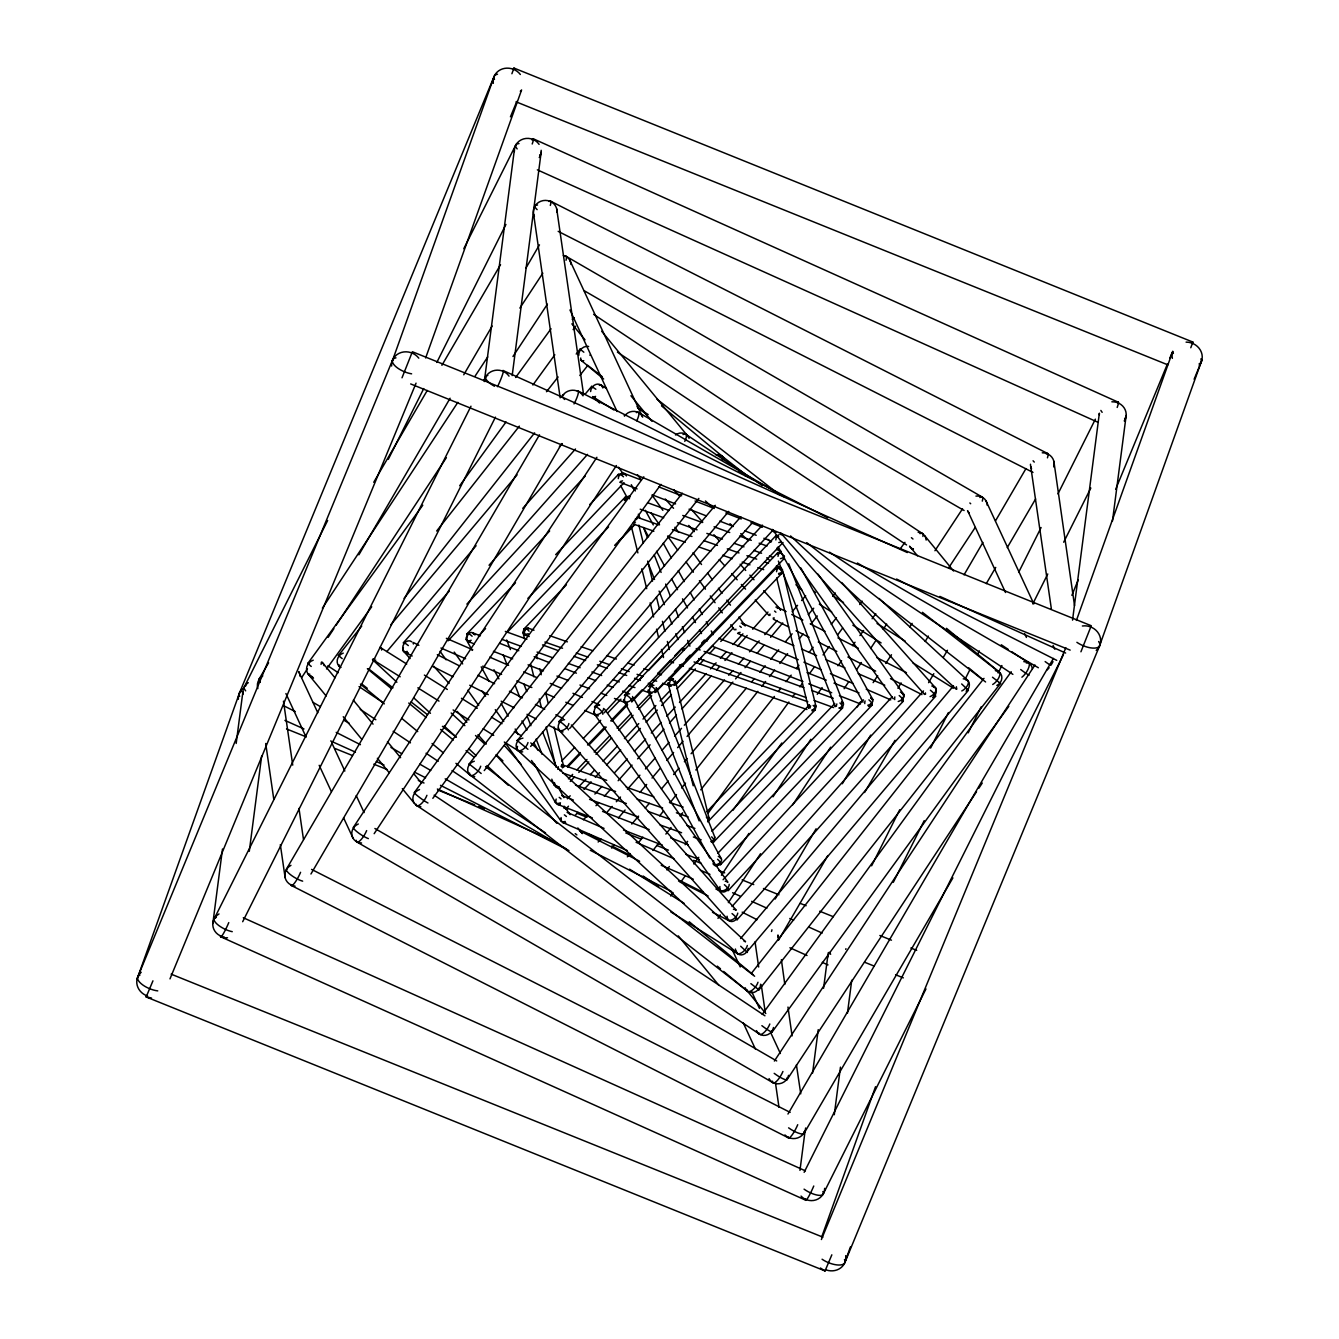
<?xml version="1.0" encoding="UTF-8"?>
<svg xmlns="http://www.w3.org/2000/svg" width="1339" height="1339" viewBox="0 0 1339 1339"><rect width="100%" height="100%" fill="white"/><g stroke="black" fill="none" stroke-linecap="round" stroke-linejoin="round"><path stroke-width="1.5" d="M760.401 987.094L760.669 984.282M760.535 986.04L760.703 984.533M212.834 923.508L222.492 848.993M236.183 743.446L242.895 691.711M249.288 851.303L261.641 756.117M484.316 381.548L514.377 149.767M512.184 375.59L541.174 152.077M799.969 1170.37L805.074 1131.053M812.589 1073.108L818.229 1029.641M823.585 988.249L827.887 955.142M834.281 1114.734L840.457 1067.133M847.436 1013.322L851.738 980.215M1072.539 620.141L1099.369 413.182A13.457 12.536 7.4 0 0 1099.369 414.973M1112.475 521.038L1126.166 415.492M592.491 387.607L591.604 386.385L595.855 389.247M715.277 505.305L517.155 740.618M746.576 952.28L968.382 690.338L961.67 683.961M1190.789 347.755L1192.848 342.048L513.958 68.055L511.9 73.745M146.554 995.647L146.152 996.952L825.042 1270.945L831.837 1254.827M825.443 1269.657L825.042 1270.945L820.405 1268.016M137.114 978.976L238.677 695.292M391.925 362.066L493.488 78.382M425.635 357.965L521.607 89.931M821.594 1237.32L875.539 1086.682M845.512 1260.618L850.416 1246.927M1076.422 620.409L1172.378 352.375M1100.323 643.708L1201.886 360.024M152.947 980.834L146.185 996.919L151.525 998.057M239.296 693.418L494.108 76.49M137.716 977.102L392.528 360.174M510.444 116.828L516.821 101.396M169.986 978.876L416.044 383.155M1071.87 595.336L1078.23 579.904M1115.655 489.304L1167.424 363.99M1169.817 358.199L1172.194 352.425M821.393 1239.529L1065.844 647.658M1194.12 379.255L1201.284 361.898M844.892 1262.51L1099.704 645.582M402.018 377.799L412.379 351.739L1091.268 625.731L1080.924 651.792M513.322 69.31L513.958 68.055M1192.212 343.32L1192.848 342.048M244.518 686.472L327.637 520.503M463.813 248.669L516.017 144.512M388.293 459.344L423.743 388.561M436.815 362.451L505.924 224.45M214.458 918.253L470.977 406.202M484.082 380.042L485.957 376.309M242.677 921.717L495.447 417.132M871.639 865.797L899.724 809.727M930.622 748.066L948.414 712.549M965.268 678.923L969.938 669.567M977.437 654.62L979.311 650.888M1018.628 572.389L1041.089 527.549M1057.944 493.907L1095.386 419.157M893.297 882.334L924.195 820.673M968.197 732.835L981.303 706.674M998.158 673.032L1001.907 665.55M1032.787 603.889L1047.768 573.979M1063.685 542.211L1090.833 488.015M804.136 1172.328L1063.451 654.671M822.983 1194.488L925.969 988.918M259.147 679.007L268.603 662.772M373.732 482.291L427.241 390.469M441.903 365.313L500.535 264.687M358.869 554.815L450.105 398.235M463.763 374.769L492.149 326.047M525.792 268.285L539.466 244.836M286.613 868.827L539.483 434.824M310.949 873.999L561.727 443.594M775.181 899.005L816.104 828.774M842.331 783.75L870.668 735.128M897.933 688.296L901.097 682.907M925.216 641.481L928.362 636.075M964.047 574.849L982.926 542.429M995.53 520.821L1025.959 468.6M778.528 940.196L827.837 855.554M864.576 792.521L895.004 740.3M928.58 682.672L933.819 673.668M943.259 657.449L947.46 650.252M986.291 583.62L995.731 567.418M1007.263 547.601L1035.599 498.978M787.951 1114.048L1053.425 658.42M803.902 1133.614L952.899 877.899M322.381 608.191L457.871 402.319M475.077 376.142L487.714 356.944M519.867 308.087L542.831 273.189M301.71 677.517L307.451 668.797M328.122 637.381L333.863 628.661M336.156 625.162L446.372 457.67M512.971 356.475L547.417 304.137M353.496 827.184L596.893 457.285M374.167 833.678L616.409 465.537M721.403 875.254L748.936 833.427M773.005 796.822L810.848 739.295M844.122 688.715L848.725 681.735M856.776 669.5L861.379 662.52M870.568 648.545L876.325 639.808M883.221 629.33L886.669 624.091M934.94 550.731L962.54 508.82M717.989 918.353L720.298 914.855M728.349 902.637L760.535 853.73M792.721 804.823L830.649 747.179M857.077 707.025L860.525 701.803M873.128 682.622L877.715 675.659M885.749 663.458L891.473 654.738M909.817 626.853L912.11 623.371M948.815 567.585L975.177 527.499M774.36 1061.057L1034.98 664.981M786.997 1079.753L976.533 791.734M978.826 788.253L982.274 783.03M308.104 663.039L422.773 505.221M515.615 377.498L551.049 328.758M326.515 668.948L371.723 606.751M459.695 485.756L506.042 421.952M532.889 385.013L554.831 354.785M573.142 329.612L575.569 326.247M414.421 792.454L643.808 476.818M432.832 798.329L660.997 484.383M666.872 869.915L669.316 866.567M685.166 844.725L687.61 841.377M708.348 812.823L788.872 702.004M792.537 696.966L794.981 693.602M799.868 686.874L802.312 683.509M809.643 673.433L814.53 666.705M823.083 654.938L829.192 646.536M837.745 634.77L842.633 628.058M859.738 604.525L862.182 601.161M900.076 549.057L904.963 542.328M670.638 895.958L673.082 892.594M680.413 882.518L685.3 875.79M693.853 864.023L698.74 857.311M732.952 810.246L781.825 743.011M817.225 694.305L822.113 687.593M837.963 665.768L841.628 660.73M852.608 645.616L855.052 642.251M859.923 635.54L863.588 630.502M872.124 618.752L875.79 613.714M762.226 1014.393L1011.246 671.76M772.067 1032.084L1008.803 706.339M342.215 658.621L338.416 655.507L361.731 626.049M436.665 531.014L519.348 426.137M546.496 391.724L558.112 376.979M576.205 354.048L580.088 349.128L580.992 349.797M404.11 598.366L534.596 432.882M579.82 375.523L587.57 365.698M469.169 763.95L682.321 493.254M484.216 770.578L698.858 498.393M627.372 856.826L629.949 853.546M638.988 842.08L642.871 837.16M659.658 815.869L663.541 810.949M670.002 802.764L676.463 794.563M681.635 788.018L685.501 783.097M695.845 769.992L757.857 691.326M761.74 686.422L765.607 681.501M769.49 676.58L774.662 670.036M779.834 663.475L787.583 653.65M799.199 638.904L803.082 633.983M810.831 624.158L817.292 615.957M832.791 596.29L835.385 593.026M652.947 850.466L659.407 842.264M665.868 834.08L671.04 827.519M680.078 816.054L682.656 812.773M700.749 789.826L774.394 696.431M778.277 691.51L780.855 688.246M786.026 681.685L791.198 675.124M796.37 668.579L798.948 665.299M809.275 652.193L813.158 647.273M831.251 624.325L836.423 617.781M751.43 973.302L983.998 678.371M757.656 988.785L758.945 989.872L1000.534 683.459L992.484 677.216M390.921 624.66L517.088 474.86M585.043 394.269L591.704 386.368M386.82 651.591L476.081 545.726M559.384 446.808L562.079 443.611M530.646 746.459L728.734 511.381M598.148 842.013L600.843 838.817M618.35 818.012L625.095 810.028M639.908 792.437L646.653 784.436M652.043 778.043L660.127 768.452M666.855 760.452L673.601 752.451M677.634 747.647L683.024 741.254M687.074 736.467L732.885 682.087M735.58 678.89L740.969 672.496M745.02 667.692L750.409 661.299M757.138 653.298L763.883 645.314M770.611 637.314L782.746 622.92M792.169 611.722L797.559 605.328M801.609 600.525L805.66 595.738M611.605 848.089L614.3 844.892M631.807 824.088L638.552 816.104M645.281 808.103L649.331 803.3M661.449 788.905L668.194 780.922M673.584 774.528L678.973 768.117M684.363 761.724L687.058 758.527M691.091 753.723L746.342 688.162M751.731 681.769L754.426 678.572M759.816 672.178L765.205 665.768M770.595 659.374L778.679 649.783M785.424 641.783L792.152 633.799M808.338 614.601L813.727 608.207M740.567 938.555L953.468 685.886M403.491 642.636L449.268 591.102M522.779 508.335L575.485 449M489.053 565.259L587.52 454.39M558.999 721.537L740.802 516.854M752.853 522.243L569.627 728.516M583.486 819.769L587.654 815.083M595.972 805.71L598.751 802.58M604.291 796.337L609.848 790.094M618.166 780.721L632.041 765.105M637.582 758.862L650.068 744.802M655.625 738.559L663.943 729.186M669.483 722.943L676.429 715.126M681.969 708.883L711.093 676.095M716.65 669.851L719.428 666.722M724.968 660.478L731.914 652.662M737.454 646.419L747.162 635.489M752.719 629.246L767.967 612.057M606.617 812.656L612.174 806.413M616.325 801.726L620.493 797.04M627.422 789.24L639.908 775.181M645.465 768.937L655.173 758.008M662.102 750.191L669.031 742.392M674.588 736.149L681.518 728.332M684.296 725.202L724.516 679.927M728.684 675.241L732.851 670.554M738.392 664.311L743.948 658.052M749.489 651.808L759.196 640.879M764.753 634.636L777.223 620.576M732.015 906.503L923.492 690.941M935.509 696.364L737.153 919.675M466.876 604.123L585.31 475.981M448.13 640.795L549.659 530.964M594.667 706.657L762.46 525.122M604.123 712.817L773.323 529.759M565.677 809.241L568.489 806.195M584.005 789.424L591.051 781.792M595.286 777.206L599.504 772.636M606.567 765.004L620.66 749.756M627.706 742.124L640.393 728.399M646.034 722.29L657.315 710.088M661.55 705.519L671.425 694.841M677.065 688.731L695.393 668.897M699.628 664.328L703.845 659.742M709.486 653.65L715.126 647.54M720.767 641.448L733.454 627.706M575.134 815.401L577.946 812.355M594.867 794.044L601.914 786.428M614.618 772.687L627.305 758.962M634.351 751.33L645.632 739.128M651.273 733.036L661.148 722.357M666.789 716.248L675.241 707.092M679.476 702.523L706.256 673.534M710.49 668.948L716.131 662.855M720.365 658.269L726.006 652.177M733.052 644.544L742.927 633.866M723.077 879.74L892.276 696.682M728.316 890.485L903.156 701.318M589.779 504.552L618.384 474.391M478.408 636.092L485.572 628.56M624.593 695.108L775.934 535.7M783.014 542.513L631.673 701.937A4.921 1.774 43.5 0 0 629.163 697.05A4.921 1.774 43.5 0 0 624.392 695.46M570.263 781.457L574.548 776.938M578.816 772.419L588.825 761.891M595.955 754.376L611.672 737.839M618.802 730.307L633.079 715.277M638.787 709.252L651.641 695.728M657.349 689.702L663.073 683.693M674.488 671.659L681.635 664.144M685.919 659.625L690.188 655.122M701.619 643.088L704.481 640.075M567.351 798.797L570.196 795.784M578.766 786.763L585.913 779.231M590.181 774.729L594.466 770.21M603.035 761.188L617.312 746.158M624.459 738.626L638.736 723.596M643.021 719.076L655.876 705.553M660.16 701.033L670.153 690.506M675.86 684.497L691.56 667.943M695.845 663.441L701.552 657.416M705.837 652.913L712.984 645.381M717.804 853.294L863.454 699.879M720.616 864.609L871.957 705.201M467.043 633.799L515.498 582.8M555.652 554.697L624.041 482.693M614.651 545.391L634.653 524.52M561.66 760.987L574.665 747.43M583.352 738.375L600.692 720.298M607.923 712.75L620.945 699.192M626.719 693.167L632.51 687.141M638.285 681.116L642.636 676.58M648.411 670.554L662.872 655.491M567.318 766.109L580.323 752.551M587.553 745.003L604.91 726.926M610.701 720.901L626.602 704.314M669.015 679.894L776.017 568.372M674.672 685.016L781.691 573.494M706.791 811.802L809.459 704.783M708.113 821.443L815.116 709.904M625.079 497.288L527.867 598.399M507.113 632.443L608.576 526.913M523.884 629.096L566.414 584.825M619.254 540.688L635.104 524.185M627.656 704.816L611.923 721.169M633.38 698.858L641.967 689.92M657.717 673.517L670.605 660.11M674.906 655.625L682.07 648.176M649.214 686.355L777.775 552.689M568.389 778.863L572.674 774.377M576.975 769.908L587.001 759.481M594.165 752.033L609.914 735.63M617.078 728.182L631.355 713.319M655.507 692.313L784.068 558.648M711.946 831.251L834.749 703.594M713.921 841.712L842.482 708.046M567.753 767.046L580.574 753.723M589.127 744.835L606.232 727.077M637.063 707.394L649.884 694.071M517.088 740.417L527.934 749.321M223.864 937.852L227.513 937.769M968.281 690.355L967.327 689.87M148.278 997.605L150.219 997.823M637.113 517.272L658.671 524.821M672.379 529.608L691.962 536.47M703.711 540.588L717.453 545.391M727.278 548.823L739.044 552.957M746.911 555.702L756.719 559.15M764.586 561.895L768.502 563.284M776.369 566.029L780.286 567.401M634.251 524.336L653.884 531.215M667.625 536.035L685.3 542.228M699.058 547.032L710.825 551.149M722.575 555.267L732.366 558.698M742.157 562.129L749.991 564.857M757.824 567.602L763.699 569.661M694.054 661.918L807.835 701.753M669.634 661.449L673.567 662.822M679.459 664.88L683.392 666.253M689.284 668.328L806.932 709.503M528.152 628.125L534.043 630.184M549.726 635.674L567.385 641.85M581.109 646.67L592.876 650.787M606.6 655.591L616.409 659.022M628.175 663.14L634.067 665.198M643.875 668.63L647.791 670.002M657.6 673.433L661.516 674.806M669.366 677.567L673.283 678.94M525.273 635.171L529.206 636.544M544.889 642.051L562.547 648.227M576.272 653.03L588.039 657.148M599.805 661.265L609.613 664.696M621.38 668.814L629.23 671.575M637.063 674.32L642.954 676.379M652.763 679.81L656.679 681.183M662.571 683.241L670.404 685.986M561.577 764.536L606.701 780.336M626.301 787.198L653.767 796.805M669.45 802.312L683.175 807.116M562.631 772.971L615.589 791.5M637.163 799.065L662.654 807.986M676.379 812.79L688.146 816.907M647.574 502.694L669.082 510.494M682.756 515.448L702.306 522.545M714.055 526.813L729.738 532.504M739.546 536.069L751.313 540.337M759.146 543.182L766.996 546.027M776.804 549.593L780.721 551.015M640.193 509.188L663.726 517.741M677.45 522.712L697.067 529.842M706.858 533.391L722.491 539.065M734.224 543.316L743.982 546.848M753.757 550.396L761.573 553.225M769.389 556.07L773.306 557.476M696.23 648.561L700.146 649.984M704.063 651.407L803.902 687.627M811.735 690.472L833.26 698.288M698.59 658.57L806.262 697.636M814.095 700.481L833.661 707.578M505.339 631.422L526.863 639.222M542.529 644.913L558.196 650.587M573.845 656.277L585.595 660.529M597.345 664.797L607.136 668.345M618.869 672.613L626.702 675.459M634.535 678.287L640.41 680.43M648.243 683.258L652.16 684.681M501.824 639.306L521.39 646.402M537.056 652.076L552.722 657.767M568.372 663.441L580.122 667.709M591.871 671.977L601.663 675.526M613.413 679.777L619.271 681.919M629.062 685.468L634.937 687.593M642.77 690.439L650.603 693.284M575.485 785.072L626.384 803.534M647.925 811.35L669.45 819.167M687.074 825.56L694.908 828.406M556.321 787.282L560.238 788.688M589.595 799.35L638.536 817.108M660.077 824.924L681.601 832.741M693.351 836.992L701.184 839.838M624.108 473.42L641.364 480.115M658.621 486.827L681.635 495.781M695.058 501.004L714.273 508.485M725.838 512.971L741.237 518.98M750.861 522.729L762.41 527.231M772.034 530.98L775.884 532.47M619.756 482.174L637.079 488.919M652.478 494.928L675.576 503.916M689.049 509.171L706.356 515.9M719.779 521.122L733.203 526.344M744.702 530.813L756.217 535.282M763.883 538.261L771.549 541.257M718.809 638.335L799.366 669.667M807.066 672.663L826.314 680.162M834.013 683.158L859.052 692.899M712.549 646.352L802.965 681.568M808.723 683.811L831.72 692.748M839.402 695.728L860.492 703.929M472.751 632.828L480.433 635.807M499.598 643.272L518.779 650.721M534.127 656.696L549.459 662.654M564.857 668.646L576.406 673.149M587.955 677.651L595.654 680.647M607.203 685.15L612.977 687.392M622.602 691.142L628.376 693.384M556.924 676.061L568.422 680.547M579.938 685.016L589.511 688.748M601.027 693.217L606.785 695.443M614.45 698.439L625.949 702.908M468.399 641.599L474.173 643.841M493.422 651.34L512.686 658.838M528.085 664.847L543.483 670.839M561.694 795.517L573.36 800.053M602.55 811.401L649.231 829.577M670.621 837.896L688.129 844.708M557.342 804.27L592.357 817.895M623.472 830.013L662.37 845.143M685.719 854.232L699.326 859.538M516.118 101.831L1167.859 364.861M410.671 383.942L1070.162 650.118M563.669 807.886L567.552 809.442M577.243 813.359L586.951 817.275M625.748 832.925L641.264 839.202M656.779 845.461L668.412 850.148M693.635 860.341L701.385 863.471M718.842 870.517L724.667 872.861M742.124 879.907L753.757 884.594M763.464 888.51L778.98 894.787M800.32 903.39L806.128 905.733M819.719 911.223L833.293 916.696M879.84 935.492L891.473 940.179M910.871 948.012L916.696 950.355M286.513 728.918L305.911 736.751M335.018 748.501L352.475 755.547M373.799 764.151L387.389 769.64M437.82 789.993L474.676 804.856M478.542 806.429L484.367 808.773M864.542 962.205L874.25 966.122M895.59 974.742L903.34 977.872M171.141 974.139L822.882 1237.169M743.011 623.656L793.943 645.749M801.492 649.03L816.589 655.574M826.029 659.675L844.976 667.91M858.249 673.684L884.778 685.217M737.588 633.347L798.245 659.709M803.919 662.186L820.958 669.584M830.398 673.668L853.027 683.493M866.233 689.217L890.753 699.862M446.356 638.318L472.767 649.783M489.739 657.148L508.602 665.332M523.7 671.877L536.972 677.651M550.245 683.409L561.61 688.346M572.975 693.301L582.448 697.418M591.938 701.536L599.504 704.833M440.949 648.026L465.587 658.738M482.643 666.153L501.606 674.387M516.754 680.982L531.851 687.526M545.057 693.251L554.48 697.334M565.794 702.255L573.343 705.519M584.658 710.44L595.989 715.344M568.171 812.823L604.023 828.372M636.075 842.281L673.935 858.717M700.464 870.25L709.938 874.384M562.748 822.514L627.188 850.516M661.215 865.295L693.284 879.204M715.913 889.029L721.57 891.489M533.441 138.854L1118.433 402.286M537.357 169.852L1097.578 422.12M503.38 370.652L907.34 552.555M939.861 596.407L1065.626 653.047M732.617 892.745L740.233 896.176M751.664 901.331L766.912 908.193M789.776 918.487L793.592 920.211M808.84 927.073L822.163 933.082M284.922 720.382L303.986 728.952M330.666 740.969L355.438 752.133M376.393 761.573L384.008 765.004M418.32 780.436L424.028 783.014M437.368 789.022L549.793 839.653M789.893 947.761L807.049 955.494M822.28 962.356L828.004 964.917M243.313 917.751L805.442 1170.872M220.567 936.714L805.559 1200.146M550.781 201.252L1047.935 453.653M558.179 231.346L1032.988 472.416M578.247 391.072L827.753 517.741M896.594 579.051L1056.722 660.345M778.746 607.873L786.144 611.622M791.7 614.45L802.814 620.074M810.212 623.84L825.025 631.355M837.98 637.933L858.349 648.26M876.861 657.65L906.47 672.68M773.858 619.472L788.671 626.987M796.069 630.736L809.024 637.314M818.28 642.017L836.791 651.407M847.905 657.047L875.673 671.124M890.485 678.639L921.952 694.606M413.349 642.502L418.873 645.314M437.334 654.671L459.495 665.901M477.956 675.258L494.593 683.71M509.439 691.242L522.444 697.837M535.433 704.448L544.722 709.151M555.852 714.808L563.284 718.591M488.266 694.64L469.738 685.233M501.188 701.184L514.109 707.728M527.03 714.29L536.253 718.959M549.174 725.52L560.254 731.127M404.746 652.227L412.178 655.993M432.597 666.37L453.017 676.747M587.637 833.695L600.675 840.306M611.839 845.98L630.468 855.437M680.731 880.962L703.075 892.31M742.174 912.16L757.071 919.726M580.39 831.184L639.64 861.245M678.505 880.962L708.13 895.992M590.315 850.298L671.76 891.623M712.499 912.294L729.152 920.747M284.086 705.921L295.25 711.595M336.206 732.383L360.425 744.685M414.421 772.101L425.584 777.758M440.481 785.323L568.958 850.55M311.569 869.396L790.161 1112.391M291.065 885.347L788.219 1137.748M566.163 256.352L982.441 497.187M584.022 290.613L964.113 510.51M638.603 412.529L785.206 497.338M857.378 563.016L1038.361 667.743M313.075 702.389L320.322 706.574M343.838 720.198L349.278 723.328M390.904 747.413L401.767 753.706M419.86 764.167L430.723 770.461M445.201 778.829L566.464 848.993M374.887 828.49L776.687 1060.94M356.559 841.813L772.837 1082.648M580.088 349.128L583.837 352.207M1000.534 683.459L999.363 682.589M338.432 655.507L339.386 656.21M601.244 385.163L606.45 388.427M637.732 408.01L648.16 414.538M738.961 471.445L742.476 473.638M594.683 397.934L613.932 410.002M832.925 595.872L843.52 602.5M877.045 623.505L905.281 641.197M819.334 604.224L831.686 611.973M852.859 625.229L881.095 642.921M912.863 662.822L953.452 688.246M406.721 664.027L380.259 647.44A7.164 6.193 -57.9 0 1 381.732 649.097M424.379 675.074L447.326 689.451M461.436 698.288L477.32 708.247M491.43 717.085L502.025 723.713M514.377 731.462L521.44 735.881M373.715 660.211L400.177 676.798M417.835 687.844L439.008 701.117M453.118 709.955L469.001 719.913M483.128 728.751L493.723 735.396M504.301 742.024L518.427 750.861M629.598 869.195L684.296 903.474M670.688 911.826L737.756 953.837M922.671 533.742L593.629 314.33M1001.271 644.762L1008.2 649.365M1011.665 651.658L1028.971 663.14M906.57 544.956L617.413 352.124M829.494 552.137L1012.887 674.371M327.854 665.801L338.248 672.73M359.036 686.589L383.272 702.757M643.055 876.007L658.637 886.401M310.029 675.86L313.493 678.17M360.241 709.352L375.841 719.746M393.147 731.295L410.47 742.844M426.053 753.238L438.188 761.339M452.03 770.578L545.559 832.942M434.154 795.182L764.937 1015.799M416.329 805.258L759.246 1033.959M686.07 434.439L753.639 479.747M757.104 482.073L762.309 485.555M758.895 989.822L750.861 983.629M481.17 773.49L469.102 763.95M813.744 591.068L815.585 592.524M779.884 495.028L656.964 399.173M722.257 456.348L746.861 475.529M922.42 612.308L999.53 672.396M806.764 542.63L985.588 681.969M368.258 668.596L392.963 687.844M411.09 701.954L427.576 714.775M442.406 726.324L455.595 736.584M485.572 766.594L754.627 976.248M470.006 774.896L747.262 990.944M587.62 365.296L602.316 376.761M362.35 684.447L367.254 688.263M740.685 946.238L747.396 952.498M946.489 628.326L999.262 672.094M661.516 405.868L721.989 456.047M968.549 667.726L982.809 679.559M581.344 360.492L603.638 378.987M637.063 406.705L646.62 414.638M689.2 921.717L752.869 974.541M367.371 668.713L391.239 688.514M408.763 703.042L426.271 717.57M440.581 729.454L453.318 740.015M466.056 750.576L474.023 757.188M717.286 966.139L720.466 968.783M723.646 971.428L747.53 991.228M360.425 684.078L384.31 703.879M401.817 718.407L417.735 731.613M432.062 743.496L443.209 752.752M455.929 763.314L470.257 775.197M879.087 598.483L968.047 680.798M790.562 535.935L956.213 689.234M767.9 539.366L770.963 542.211M777.089 547.885L780.168 550.731M593.462 397.348L599.604 403.022M705.435 500.953L713.101 508.05M729.973 523.666L733.036 526.512M740.718 533.608L748.384 540.705M766.795 557.727L769.858 560.572M795.935 584.708L802.061 590.382M530.78 742.911L745.538 941.652M517.423 749.957L736.751 952.916M451.193 713.018L464.867 725.671M475.512 735.513L484.634 743.948M496.819 755.229L502.928 760.887M486.894 765.557L508.184 785.24M372.476 659.608L396.896 682.221M413.667 697.77L430.455 713.302M444.197 726.023L456.398 737.32M468.617 748.635L476.232 755.698M841.679 582.515L935.81 688.196M780.57 532.805L924.546 694.456M673.718 489.622L679.258 495.832M691.711 509.824L702.791 522.26M713.871 534.696L719.394 540.906M740.166 564.221L745.706 570.447M749.857 575.101L754.008 579.77M763.699 590.65L780.319 609.295M665.215 498.978L673.534 508.301M688.748 525.407L694.288 531.616M719.21 559.602L724.75 565.811M731.68 573.577L737.203 579.804M741.354 584.457L745.522 589.127M755.213 600.006L769.055 615.538M571.335 725.002L736.082 909.968M558.681 729.705L727.579 919.324M433.836 666.303L449.067 683.409M504.435 745.572L521.055 764.234M577.812 827.954L581.963 832.607M403.19 650.804L410.102 658.57M457.185 711.411L466.876 722.29M477.939 734.726L486.258 744.049M495.949 754.928L556.857 823.318M909.532 546.161L917.466 555.802M601.68 331.252L688.296 436.698M571.87 323.854L585.009 339.838M630.937 395.758L651.942 421.316M746.124 989.571L765.808 1013.539M678.27 935.861L718.943 985.37M323.151 663.424L334.968 677.802M353.345 700.18L373.029 724.131M387.473 741.706L400.595 757.69M413.718 773.657L421.584 783.248M307.803 673.601L326.164 695.979M343.236 716.733L361.614 739.111M377.364 758.276L389.164 772.653M402.303 788.638L414.102 803.015M924.898 535.985L953.586 571M818.062 574.213L903.808 694.472M772.486 529.424L893.23 698.774M637.515 474.759L641.13 479.847M652.009 495.095L662.872 510.326M674.94 527.265L678.572 532.353M693.066 552.672L701.519 564.522M707.544 572.992L712.381 579.77M718.424 588.239L722.039 593.311M726.876 600.09L730.491 605.178M738.944 617.028L744.986 625.497M618.484 467.227L623.321 473.989M632.979 487.547L635.389 490.928M651.089 512.954L659.541 524.804M667.994 536.654L677.668 550.212M686.12 562.062L693.368 572.222M699.393 580.691L705.435 589.16M710.273 595.939L715.093 602.717M718.725 607.789L722.34 612.877M730.793 624.727L734.425 629.815M604.575 709.185L727.747 881.932M594.014 713.503L719.595 889.632M454.222 652.076L462.675 663.926M481.99 691.024L485.622 696.113M495.279 709.653L503.732 721.52M531.499 760.468L538.747 770.628M564.104 806.195L570.146 814.664M440.029 651.306L446.071 659.776M467.796 690.255L478.676 705.502M505.238 742.76L560.79 820.673M800.839 567.954L872.794 699.561M778.093 546.814L863.036 702.188M631.305 484.701L634.301 490.191M645.298 510.293L653.298 524.921M663.29 543.199L671.274 557.827M678.27 570.615L684.262 581.595M690.271 592.558L694.255 599.872M699.259 609.011L702.255 614.484M706.256 621.798L708.247 625.464M711.243 630.937L713.252 634.602M620.56 485.505L627.539 498.292M643.54 527.549L648.528 536.688M656.528 551.3L664.529 565.928M671.525 578.733L677.517 589.696M682.505 598.834L687.51 607.973M692.497 617.112L695.493 622.602M699.494 629.899L701.502 633.565M633.498 698.104L721.453 858.985M623.756 700.749L709.737 858.031M493.94 669.718L498.945 678.856M521.925 720.901L526.93 730.04M533.91 742.827L537.91 750.141M557.894 786.696L563.903 797.676M466.206 639.439L472.198 650.403M481.186 666.855L489.187 681.484M501.171 703.41L508.167 716.214M515.164 729.002L518.16 734.492M534.161 763.732L555.149 802.111M985.872 500.619L1033.825 603.872M1053.073 645.448L1054.814 649.231M967.913 511.28L1005.522 592.508M1024.686 633.732L1026.427 637.481M569.594 259.766L642.051 415.944M569.962 309.962L617.095 411.558M732.383 950.021L740.233 966.942M751.581 991.412L759.431 1008.351M770.779 1032.804L780.386 1053.508M743.212 1022.778L755.43 1049.123M317.795 712.766L298.647 671.542A10.461 9.825 -24.9 0 1 300.003 676.212M331.737 742.743L344.843 771.03M356.224 795.584L364.091 812.589M285.927 693.552L306.062 737.019M319.167 765.305L331.352 791.55M343.554 817.778L353.128 838.381M788.755 563.803L843.386 703.511M778.394 561.108L835.302 706.624M638.335 514.226L639.858 518.109M643.657 527.8L647.44 537.508M654.269 554.965L661.098 572.439M665.65 584.072L670.203 595.721M675.509 609.295L678.555 617.061M682.338 626.752L684.614 632.577M687.643 640.343L689.92 646.168M647.708 561.978L654.537 579.436M659.089 591.085L664.395 604.659M668.948 616.308L671.977 624.058M675.777 633.765L678.053 639.59M656.395 687.777L714.808 837.176M648.31 690.907L699.142 820.891M506.694 640.009L510.427 649.566M523.85 683.928L526.83 691.56M542.58 731.814L556.103 766.393M503.146 654.704L506.895 664.311M515.164 685.451L519.666 696.983M527.164 716.147L530.897 725.705M536.119 739.061L542.094 754.342M551.802 779.164L554.028 784.888M783.03 571.92L815.97 706.339M776.653 577.963L808.605 708.364M656.512 597.177L659.474 609.245M662.437 621.313L664.897 631.372M667.374 641.448L669.349 649.499M675.526 681.451L708.967 817.861M631.506 527.097L637.883 552.907M641.799 568.79L646.687 588.641M668.161 683.476L693.234 785.792M536.303 654.721L537.29 658.721M539.734 668.764L541.207 674.772M545.643 692.832L548.103 702.858M553.995 726.926L563.819 767.063M523.03 632.661L524.503 638.686M530.897 664.763L533.859 676.798M539.266 698.858L541.224 706.892M546.145 726.96L555.97 767.08M638.87 525.106L643.272 543.115M647.674 561.108L652.562 581.109M650.151 602.835L653.599 617.011M656.562 629.179L658.537 637.28M661.499 649.448L663.475 657.549M1074.548 605.713L1053.877 461.369M792.085 1035.917L787.968 1007.062M796.42 1064.873L800.755 1093.812M583.586 394.637L556.723 208.951M1030.762 466.591L1051.366 608.927M755.096 942.288L758.677 967.026M761.372 985.571L765.255 1012.368M533.608 214.19L560.187 397.817M283.466 701.151L292.722 765.121M298.982 808.438L303.468 839.386M265.708 743.513L273.775 799.232M280.336 844.624L285.123 877.631M775.415 1082.548L778.997 1107.336M778.495 939.108L777.926 934.99A11.867 11.164 -8.2 0 1 778.21 937.367M781.373 959.695L784.821 984.416M845.712 1255.647A15.248 13.909 19.7 0 1 826.464 1270.025M844.474 1259.514A15.248 6.293 22.5 0 1 838.833 1265.037A15.248 6.293 22.5 0 1 822.079 1259.229M1082.381 625.983A15.248 13.909 19.7 0 1 1098.834 633.899A15.248 13.909 19.7 0 1 1096.223 650.403M1098.616 641.498A15.248 6.293 22.5 0 1 1094.448 648.109A15.248 6.293 22.5 0 1 1076.891 642.318M1186.086 342.131A15.248 13.909 19.7 0 1 1200.414 350.215A15.248 13.909 19.7 0 1 1199.208 365.296M1172.378 358.35A15.248 13.909 19.7 0 1 1172.646 351.421M1200.865 358.902A15.248 6.277 22.4 0 1 1199.125 363.84M1173.399 353.463A15.248 6.277 22.4 0 1 1172.83 351.387M391.607 366.032A15.248 13.909 19.7 0 1 401.432 352.425A15.248 13.909 19.7 0 1 418.789 358.149M411.609 373.832A15.248 6.293 22.5 0 1 394.871 365.714A15.248 6.293 22.5 0 1 395.976 357.848M520.938 90.516A15.248 13.909 19.7 0 1 520.319 91.303M493.288 83.353A15.248 13.909 19.7 0 1 502.493 68.908A15.248 13.909 19.7 0 1 520.352 74.482M494.476 79.453A15.248 6.293 22.4 0 1 497.522 74.197M147.575 996.032A15.248 13.909 19.7 0 1 141.198 972.265M157.751 990.893A15.248 6.293 22.5 0 1 140.98 983.529A15.248 6.293 22.5 0 1 139.925 975.127M238.359 699.276A15.248 13.909 19.7 0 1 242.777 688.597M239.664 696.38A15.248 6.293 22.4 0 1 241.472 691.476M824.657 1188.346A13.457 12.536 7.4 0 1 815.886 1199.928A13.457 12.536 7.4 0 1 801.04 1196.095M827.887 956.933A13.457 12.536 7.4 0 1 828.406 952.514M1111.855 401.8A13.457 12.536 7.4 0 1 1124.091 407.776A13.457 12.536 7.4 0 1 1124.542 420.58M484.417 380.661A13.457 12.536 7.4 0 1 494.894 370.384A13.457 12.536 7.4 0 1 509.038 376.142M541.174 150.286A13.457 12.536 7.4 0 1 539.55 157.165M514.377 151.558A13.457 12.536 7.4 0 1 523.566 138.921A13.457 12.536 7.4 0 1 539.098 144.361M224.282 937.049A13.457 12.536 7.4 0 1 213.085 927.073A13.457 12.536 7.4 0 1 218.993 913.951M242.978 694.405A13.457 12.536 7.4 0 1 248.267 682.672M845.947 948.681A13.457 1.506 -65.8 0 1 845.712 949.384M1124.643 418.27A13.457 4.636 26.6 0 1 1124.275 420.982M1102.164 412.312A13.457 4.636 26.6 0 1 1100.892 410.42M830.665 954.272A13.457 4.636 26.6 0 1 829.41 952.364M531.951 139.892A13.457 1.506 -65.8 0 1 532.202 144.009M1117.446 402.654A13.457 1.506 -65.8 0 1 1117.195 407.441M245.673 690.84A13.457 4.636 26.6 0 1 245.907 685.735M539.65 154.839A13.457 4.636 26.6 0 1 539.282 157.55M517.172 148.897A13.457 4.636 26.6 0 1 518.996 143.608M813.761 1186.019A13.457 1.506 -65.8 0 1 807.802 1197.987A13.457 1.506 -65.8 0 1 805.626 1199.008M228.768 922.604A13.457 1.506 -65.8 0 1 222.977 934.304A13.457 1.506 -65.8 0 1 220.567 935.961M822.866 1191.559A13.457 4.636 26.6 0 1 818.347 1195.275A13.457 4.636 26.6 0 1 804.069 1189.149M502.811 370.602A13.457 1.506 -65.8 0 1 497.505 386.703M232.25 931.676A13.457 4.636 26.6 0 1 217.136 924.161A13.457 4.636 26.6 0 1 216.332 917.433M494.476 386.235A13.457 4.636 26.6 0 1 487.831 375.472M805.66 1127.99A11.867 11.164 -8.2 0 1 784.922 1134.936M755.614 942.472A11.867 11.164 -8.2 0 1 755.28 941.735M1042.261 452.8A11.867 11.164 -8.2 0 1 1053.693 466.893M1031.566 468.851A11.867 11.164 -8.2 0 1 1030.478 464.231M561.844 396.963A11.867 11.164 -8.2 0 1 583.017 395.825M534.412 216.433A11.867 11.164 -8.2 0 1 543.015 200.616A11.867 11.164 -8.2 0 1 556.991 212.131M295.049 886.117A11.867 11.164 -8.2 0 1 290.948 865.329M257.858 688.581A11.867 11.164 -8.2 0 1 262.762 675.927M771.95 929.768A11.867 2.393 -63.1 0 1 771.498 931.475M1034.294 462.072A11.867 3.197 30.2 0 1 1033.072 460.767M549.141 201.52A11.867 2.393 -63.1 0 1 550.312 205.436M1046.295 453.921A11.867 2.393 -63.1 0 1 1047.449 457.838M260.335 682.405A11.867 3.197 30.2 0 1 260.251 678.622M537.14 209.654A11.867 3.197 30.2 0 1 537.525 205.068M797.726 1124.71A11.867 2.393 -63.1 0 1 791.567 1135.656A11.867 2.393 -63.1 0 1 788.052 1136.978M300.572 872.308A11.867 2.393 -63.1 0 1 294.413 883.238A11.867 2.393 -63.1 0 1 290.914 884.56M803.869 1131.79A11.867 3.197 30.2 0 1 800.119 1133.648A11.867 3.197 30.2 0 1 788.604 1127.84M577.176 390.955A11.867 2.393 -63.1 0 1 574.013 403.926M302.664 881.162A11.867 3.197 30.2 0 1 289.944 874.25A11.867 3.197 30.2 0 1 287.366 868.492M564.606 399.474A11.867 3.197 30.2 0 1 563.686 394.821M788.537 1075.351A10.461 9.825 -24.9 0 1 769.055 1078.615M975.947 496.099A10.461 9.825 -24.9 0 1 987.245 505.288M969.202 512.954A10.461 9.825 -24.9 0 1 967.561 510.678M624.66 415.877A10.461 9.825 -24.9 0 1 642.687 417.182M563.334 255.414A10.461 9.825 -24.9 0 1 570.966 264.436M361.563 842.984A10.461 9.825 -24.9 0 1 358.3 823.987M970.691 503.732A10.461 1.975 33.3 0 1 969.871 502.979M563.953 256.452A10.461 2.996 -59.9 0 1 566.012 260.285M979.88 497.539A10.461 2.996 -59.9 0 1 982.29 501.137M782.93 1071.468A10.461 2.996 -59.9 0 1 776.335 1081.527A10.461 2.996 -59.9 0 1 772.536 1081.142M366.652 830.615A10.461 2.996 -59.9 0 1 360.057 840.674A10.461 2.996 -59.9 0 1 356.274 840.289M1050.613 665.249A10.461 1.975 33.3 0 1 1045.14 661.566M786.612 1078.213A10.461 1.975 33.3 0 1 784.169 1079.267A10.461 1.975 33.3 0 1 774.193 1073.342M636.393 412.63A10.461 2.996 -59.9 0 1 636.728 420.797M1052.99 661.633A10.461 2.996 -59.9 0 1 1051.182 664.864M1049.123 667.743A10.461 2.996 -59.9 0 1 1047.098 669.935M368.359 838.599A10.461 1.975 33.3 0 1 357.111 831.854A10.461 1.975 33.3 0 1 354.082 827.067M624.259 415.793A10.461 1.975 33.3 0 1 625.045 415.308M773.507 1027.482A9.222 8.536 -39.4 0 1 756.435 1030.628M1023.816 661.667A9.222 8.536 -39.4 0 1 1032.419 668.847M918.136 532.269A9.222 8.536 -39.4 0 1 926.153 540.069M913.231 549.258A9.222 8.536 -39.4 0 1 909.884 546.663M675.492 434.957A9.222 8.536 -39.4 0 1 689.1 438.338M420.864 806.731A9.222 8.536 -39.4 0 1 419.542 789.575M321.996 662.018A9.222 8.536 -39.4 0 1 324.138 665.667M312.69 677.082A9.222 8.536 -39.4 0 1 313.226 660.177M321.293 662.286A9.222 3.364 -56.3 0 1 321.075 664.378M311.686 676.346A9.222 3.364 -56.3 0 1 309.66 673.986M912.98 539.014A9.222 0.937 36 0 1 911.407 537.675M574.331 317.661A9.222 3.364 -56.3 0 1 572.289 319.385M919.977 533.625A9.222 3.364 -56.3 0 1 922.922 536.47M913.416 548.923A9.222 3.364 -56.3 0 1 911.759 548.421M311.251 666.454A9.222 0.937 36 0 1 309.309 663.441M769.825 1024A9.222 3.364 -56.3 0 1 763.481 1033.022A9.222 3.364 -56.3 0 1 758.878 1032.838M426.923 795.299A9.222 3.364 -56.3 0 1 420.58 804.337A9.222 3.364 -56.3 0 1 415.977 804.153M1029.022 675.207A9.222 0.937 36 0 1 1020.703 669.533M771.582 1031.097A9.222 0.937 36 0 1 770.009 1031.231A9.222 0.937 36 0 1 761.874 1025.674M683.007 434.539A9.222 3.364 -56.3 0 1 684.765 441.368M1026.293 663.039A9.222 3.364 -56.3 0 1 1028.921 667.09A9.222 3.364 -56.3 0 1 1021.908 677.199M427.961 802.982A9.222 0.937 36 0 1 418.002 796.22A9.222 0.937 36 0 1 415.073 792.604M759.531 987.429A8.134 7.314 -50.3 0 1 745.22 987.78M995.346 670.655A8.134 7.314 -50.3 0 1 996.819 685.484M715.896 454.825A8.134 7.314 -50.3 0 1 724.432 460.03M583.185 361.513A8.134 7.314 -50.3 0 1 580.59 359.789M578.766 355.421A8.134 7.314 -50.3 0 1 588.624 346.466M474.726 776.637A8.134 7.314 -50.3 0 1 474.291 761.238M340.608 667.492A8.134 7.314 -50.3 0 1 343.236 653.114M340.826 667.307A8.134 3.532 -52.1 0 1 339.085 664.813M590.231 354.835A8.134 3.532 -52.1 0 1 589.93 355.304M583.754 360.676A8.134 3.532 -52.1 0 1 580.741 358.015M757.991 982.257A8.134 3.532 -52.1 0 1 751.882 990.408A8.134 3.532 -52.1 0 1 746.894 989.839M480.718 766.209A8.134 3.532 -52.1 0 1 474.207 774.645A8.134 3.532 -52.1 0 1 469.604 773.105M719.579 455.863A8.134 3.532 -52.1 0 1 722.324 459.796M997.538 671.726A8.134 3.532 -52.1 0 1 999.363 676.513A8.134 3.532 -52.1 0 1 992.684 684.497M748.283 948.447A7.164 6.193 -57.9 0 1 741.337 954.891A7.164 6.193 -57.9 0 1 735.429 949.016M744.066 941.233A7.164 6.193 -57.9 0 1 745.321 941.685M963.243 678.84A7.164 6.193 -57.9 0 1 969.218 683.275A7.164 6.193 -57.9 0 1 966.105 691.225M956.866 689.083A7.164 6.193 -57.9 0 1 956.414 686.756M747.714 476.918A7.164 6.193 -57.9 0 1 748.066 477.203A7.164 3.548 -47.2 0 0 747.949 477.186M745.271 475.914A7.164 6.193 -57.9 0 1 745.723 475.998M590.616 391.54A7.164 6.193 -57.9 0 1 596.039 384.393A7.164 6.193 -57.9 0 1 603.119 387.657M594.934 397.767A7.164 6.193 -57.9 0 1 592.591 396.562A7.164 3.548 -47.2 0 0 595.587 396.394M522.695 751.865A7.164 6.193 -57.9 0 1 516.084 745.806A7.164 6.193 -57.9 0 1 522.913 738.14M375.757 660.16A7.164 6.193 -57.9 0 1 373.096 659.759M379.673 647.49A7.164 3.548 -47.2 0 1 381.615 650.068M374.602 658.671A7.164 3.548 -47.2 0 1 372.845 659.056M599.32 385.364A7.164 3.548 -47.2 0 1 602.6 387.791M747.329 945.501A7.164 3.548 -47.2 0 1 741.187 953.033A7.164 3.548 -47.2 0 1 736.4 951.209M527.984 742.542A7.164 3.548 -47.2 0 1 520.888 750.493A7.164 3.548 -47.2 0 1 517.524 746.359M965.837 679.961A7.164 3.548 -47.2 0 1 968.03 684.196A7.164 3.548 -47.2 0 1 961.787 690.957M733.437 909.315A6.327 5.172 -63.1 0 1 735.898 910.085M736.249 919.123A6.327 5.172 -63.1 0 1 730.307 921.316A6.327 5.172 -63.1 0 1 727.094 916.227M579.419 830.665A6.327 5.172 -63.1 0 1 581.862 832.908M931.793 686.003A6.327 5.172 -63.1 0 1 936.279 690.639A6.327 5.172 -63.1 0 1 932.63 697.485M925.534 694.188A6.327 5.172 -63.1 0 1 925.45 692.916M775.917 607.103A6.327 5.172 -63.1 0 1 780.369 609.948M774.076 619.288A6.327 5.172 -63.1 0 1 773.339 619.154M770.042 615.287A6.327 5.172 -63.1 0 1 769.942 614.015M563.083 731.897A6.327 5.172 -63.1 0 1 558.246 725.972A6.327 5.172 -63.1 0 1 564.539 719.696M408.362 652.88A6.327 5.172 -63.1 0 1 403.022 645.766A6.327 5.172 -63.1 0 1 411.793 641.799M580.507 831.636A6.327 3.465 -41.7 0 1 582.264 833.628M413.065 643.005A6.327 3.465 -41.7 0 1 413.366 644.009M407.324 651.423A6.327 3.465 -41.7 0 1 403.374 647.524M774.545 611.053A6.327 1.105 41.6 0 1 775.9 612.191M575.218 833.628A6.327 1.105 41.6 0 1 576.875 834.917M777.273 608.358A6.327 3.465 -41.7 0 1 780.587 610.032M774.21 617.848A6.327 3.465 -41.7 0 1 773.139 618.099M403.709 643.741A6.327 1.105 41.6 0 1 408.311 645.599M737.756 913.114A6.327 3.465 -41.7 0 1 732.082 919.793A6.327 3.465 -41.7 0 1 727.295 917.717M568.857 723.512A6.327 3.465 -41.7 0 1 562.999 730.257A6.327 3.465 -41.7 0 1 558.43 727.78M930.387 690.221A6.327 1.105 41.6 0 1 935.291 695.259A6.327 1.105 41.6 0 1 933.869 695.761M732.031 913.549A6.327 1.105 41.6 0 1 736.885 918.47A6.327 1.105 41.6 0 1 735.764 919.224M933.434 687.175A6.327 3.465 -41.7 0 1 935.844 690.957A6.327 3.465 -41.7 0 1 930.069 696.615M558.865 721.955A6.327 1.105 41.6 0 1 563.468 724.215A6.327 1.105 41.6 0 1 568.406 729.872M725.269 881.246A5.574 4.251 -66.5 0 1 727.696 882.401M728.198 888.276A5.574 4.251 -66.5 0 1 722.692 891.941A5.574 4.251 -66.5 0 1 719.913 886.518M567.067 812.355A5.574 4.251 -66.5 0 1 569.075 813.677M565.761 822.866A5.574 4.251 -66.5 0 1 561.091 817.543M900.411 692.112A5.574 4.251 -66.5 0 1 903.189 698.74M894.737 699.594A5.574 4.251 -66.5 0 1 894.837 696.966M741.287 623.12A5.574 4.251 -66.5 0 1 744.25 625.062M735.831 629.899A5.574 4.251 -66.5 0 1 735.831 629.146M598.349 715.846A5.574 4.251 -66.5 0 1 594.265 710.758A5.574 4.251 -66.5 0 1 599.671 705.117M565.259 821.46A5.574 3.281 -35.5 0 1 560.623 818.899M739.781 626.1A5.574 1.506 42.7 0 1 741.27 627.355M564.355 814.848A5.574 1.506 42.7 0 1 566.43 816.522M742.542 624.309A5.574 3.281 -35.5 0 1 745.154 625.949M740.099 632.293A5.574 3.281 -35.5 0 1 738.392 632.678M729.186 884.326A5.574 3.281 -35.5 0 1 724.248 890.368A5.574 3.281 -35.5 0 1 719.394 888.159M603.621 708.448A5.574 3.281 -35.5 0 1 598.315 714.357A5.574 3.281 -35.5 0 1 593.863 711.729M899.205 695.544A5.574 1.506 42.7 0 1 903.105 700.012A5.574 1.506 42.7 0 1 901.833 701.184M724.366 884.711A5.574 1.506 42.7 0 1 728.349 889.397A5.574 1.506 42.7 0 1 726.491 890.117M901.95 693.317A5.574 3.281 -35.5 0 1 903.658 697.117A5.574 3.281 -35.5 0 1 898.218 701.485M594.483 707.059A5.574 1.506 42.7 0 1 599.219 708.95A5.574 1.506 42.7 0 1 602.801 714.273M718.323 856.491A4.921 3.431 -68.7 0 1 720.131 857.73M720.014 863.019A4.921 3.431 -68.7 0 1 715.327 865.797A4.921 3.431 -68.7 0 1 713.637 860.692M560.321 804.136A4.921 3.431 -68.7 0 1 556.689 803.685A4.921 3.431 -68.7 0 1 556.187 799.048M870.986 697.703A4.921 3.431 -68.7 0 1 871.99 699.661M871.354 703.611A4.921 3.431 -68.7 0 1 868.442 706.389M864.81 703.594A4.921 3.431 -68.7 0 1 865.078 700.933M707.243 640.979A4.921 3.431 -68.7 0 1 707.645 639.306M779.984 534.395A4.921 3.431 -68.7 0 1 781.859 534.864M775.833 539.935A4.921 3.431 -68.7 0 1 778.679 534.864M618.283 478.626A4.921 3.431 -68.7 0 1 621.145 473.554A4.921 3.431 -68.7 0 1 625.129 474.558M627.372 703.26A4.921 3.431 -68.7 0 1 624.66 698.188A4.921 3.431 -68.7 0 1 629.631 693.853M470.34 641.883A4.921 3.431 -68.7 0 1 466.943 638.82A4.921 3.431 -68.7 0 1 469.621 633.079A4.921 3.431 -68.7 0 1 473.906 634.234M560.455 802.831A4.921 3.046 -28.7 0 1 555.082 800.521M471.194 640.276A4.921 3.046 -28.7 0 1 466.826 640.193A4.921 3.046 -28.7 0 1 466.608 636.828M473.337 633.765A4.921 3.046 -28.7 0 1 474.96 634.987M559.217 797.358A4.921 1.774 43.5 0 1 561.058 798.914M621.329 474.726A4.921 3.046 -28.7 0 1 626.434 475.981M622.535 480.852A4.921 3.046 -28.7 0 1 620.61 481.337M467.06 635.439A4.921 1.774 43.5 0 1 467.997 633.615A4.921 1.774 43.5 0 1 472.115 636.226M618.417 476.031A4.921 1.774 43.5 0 1 619.338 474.19A4.921 1.774 43.5 0 1 623.472 476.818M720.315 857.914A4.921 3.046 -28.7 0 1 719.763 863.036A4.921 3.046 -28.7 0 1 713.051 863.973M632.577 696.498A4.921 3.046 -28.7 0 1 628.409 701.703A4.921 3.046 -28.7 0 1 623.589 699.644M868.927 699.862A4.921 1.774 43.5 0 1 872.158 704.281A4.921 1.774 43.5 0 1 869.764 704.95M717.57 859.287A4.921 1.774 43.5 0 1 720.817 863.705A4.921 1.774 43.5 0 1 718.407 864.358M781.34 541.542A4.921 3.046 -28.7 0 1 778.796 542.563M870.919 698.288A4.921 3.046 -28.7 0 1 872.677 701.669A4.921 3.046 -28.7 0 1 867.739 705.235M775.75 536.705A4.921 1.774 43.5 0 1 778.645 536.236M713.135 840.122A4.335 2.711 -70.1 0 1 711.595 842.198M559.116 786.629A4.335 2.711 -70.1 0 1 555.166 784.018M841.562 701.502A4.335 2.711 -70.1 0 1 842.264 703.527M841.695 706.44A4.335 2.711 -70.1 0 1 840.172 708.532M836.39 706.322A4.335 2.711 -70.1 0 1 836.858 703.963M683.727 650.336A4.335 2.711 -70.1 0 1 684.162 648.561M783.75 555.585A4.335 2.711 -70.1 0 1 783.516 556.472M778.009 556.338A4.335 2.711 -70.1 0 1 781.34 551.551M625.313 500.937A4.335 2.711 -70.1 0 1 629.983 496.317M651.942 693.451A4.335 2.711 -70.1 0 1 649.599 689.116A4.335 2.711 -70.1 0 1 653.934 685.3M557.576 786.294A4.335 2.762 -21.4 0 1 554.53 782.612M624.309 500.183A4.335 2.762 -21.4 0 1 625.899 498.393M628.142 497.422A4.335 2.762 -21.4 0 1 629.866 497.271M682.555 650.018A4.335 2.762 -21.4 0 1 682.706 649.582M624.928 498.761A4.335 1.958 43.9 0 1 625.999 496.953A4.335 1.958 43.9 0 1 629.531 498.794M714.725 836.992A4.335 2.762 -21.4 0 1 710.858 841.578M656.311 687.593A4.335 2.762 -21.4 0 1 652.746 692.112A4.335 2.762 -21.4 0 1 648.227 689.903M839.938 702.992A4.335 1.958 43.9 0 1 842.733 707.159A4.335 1.958 43.9 0 1 840.189 708.03M711.595 836.858A4.335 1.958 43.9 0 1 714.172 840.925A4.335 1.958 43.9 0 1 711.612 841.695M784.47 556.388A4.335 2.762 -21.4 0 1 780.436 558.631M841.495 702.138A4.335 2.762 -21.4 0 1 843.269 705.151A4.335 2.762 -21.4 0 1 838.85 708.03M835.201 706.239A4.335 2.762 -21.4 0 1 835.185 705.837M648.997 686.74A4.335 1.958 43.9 0 1 653.767 687.961A4.335 1.958 43.9 0 1 655.005 692.598M777.574 553.961A4.335 1.958 43.9 0 1 781.758 553.777A4.335 1.958 43.9 0 1 783.583 558.932M561.711 764.619A3.816 2.075 -70.7 0 1 562.213 765.289M557.811 769.373A3.816 2.075 -70.7 0 1 558.413 766.795M813.777 709.101A3.816 2.075 -70.7 0 1 812.07 710.875M809.978 708.147A3.816 2.075 -70.7 0 1 810.664 705.837M776.553 571.72A3.816 2.075 -70.7 0 1 779.064 567.418A3.816 2.075 -70.7 0 1 781.189 569.627M778.813 574.364A3.816 2.075 -70.7 0 0 779.616 573.695A3.816 2.059 43.8 0 0 781.926 572.272A3.816 2.059 43.8 0 0 778.762 568.355A3.816 2.059 43.8 0 0 775.766 569.092M671.475 686.037A3.816 2.075 -70.7 0 1 669.785 682.087A3.816 2.075 -70.7 0 1 673.534 679.107M526.662 635.088A3.816 2.075 -70.7 0 1 524.687 631.138A3.816 2.075 -70.7 0 1 528.704 628.711M561.66 770.143A3.816 2.46 -13.8 0 1 559.819 770.611M562.648 765.858A3.816 2.46 -13.8 0 1 563.585 766.577M528.236 633.732A3.816 2.46 -13.8 0 1 523.231 633.062A3.816 2.46 -13.8 0 1 525.457 629.481M561.008 766.092A3.816 2.059 43.8 0 1 562.614 767.866M635.473 522.093A3.816 2.46 -13.8 0 1 633.397 522.662M636.761 518.226A3.816 2.46 -13.8 0 1 637.264 518.779M663.408 656.846A3.816 2.46 -13.8 0 1 663.491 656.495M524.252 631.841A3.816 2.059 43.8 0 1 524.754 628.627A3.816 2.059 43.8 0 1 529.056 631.238M635.389 518.879A3.816 2.059 43.8 0 1 636.058 519.699M708.465 817.108A3.816 2.46 -13.8 0 1 707.695 820.456M675.174 680.831A3.816 2.46 -13.8 0 1 672.463 684.832A3.816 2.46 -13.8 0 1 668.144 682.589M813.141 705.385A3.816 2.059 43.8 0 1 815.384 708.917A3.816 2.059 43.8 0 1 813.376 710.306M809.459 706.892A3.816 2.059 43.8 0 1 809.292 705.05M706.339 817.075A3.816 2.059 43.8 0 1 707.628 821.795M779.181 568.389A3.816 2.46 -13.8 0 1 782.595 570.615A3.816 2.46 -13.8 0 1 778.528 573.46M814.782 705.134A3.816 2.46 -13.8 0 1 815.736 707.862A3.816 2.46 -13.8 0 1 811.953 709.888M808.538 707.662A3.816 2.46 -13.8 0 1 809.476 706.071M668.864 680.162A3.816 2.059 43.8 0 1 673.417 681.116A3.816 2.059 43.8 0 1 674.053 685.434"/></g></svg>
